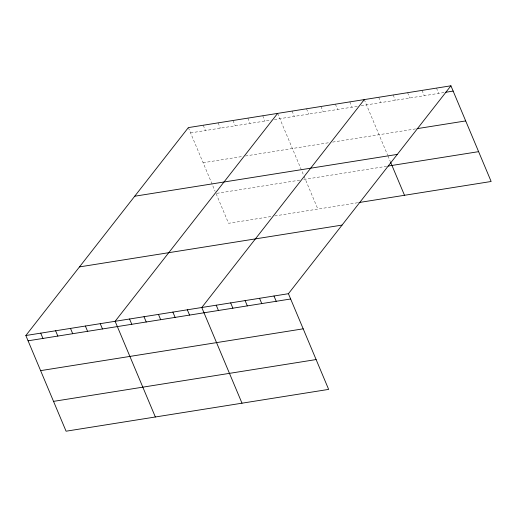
<?xml version="1.0" encoding="UTF-8"?>
<svg xmlns="http://www.w3.org/2000/svg" width="517" height="517" viewBox="0 0 517 517"><rect width="100%" height="100%" fill="white"/><g stroke="black" fill="none" stroke-linecap="round" stroke-linejoin="round"><path stroke-width="0.39" stroke-dasharray="2.58 1.94" d="M190.573 132.901L271.231 120.054M274.365 119.556L357.376 106.334M361.176 105.733L444.025 92.537M203.11 162.732L242.266 156.496M245.401 155.998L328.87 142.705M332.677 142.097L415.526 128.907M216.817 193.345L299.828 180.123M303.744 179.502L386.638 166.3M270.863 216.565L228.572 223.299L216.035 193.468M274.779 215.944L358.132 202.664M436.484 88.097L438.707 93.383M422.04 90.397L424.263 95.684M407.603 92.692L409.826 97.984M393.159 94.992L395.382 100.285M378.715 97.293L380.939 102.586M364.278 99.594L387.653 155.203M387.963 155.94L390.419 161.795M349.835 101.894L352.058 107.187M335.391 104.195L337.614 109.481M320.947 106.496L323.177 111.782M306.51 108.796L308.733 114.083M292.066 111.09L294.289 116.383M277.623 113.391L303.77 175.593M304.08 176.323L317.852 209.081M262.746 115.763L264.969 121.056M247.869 118.135L250.092 123.421M232.986 120.5L235.209 125.793M218.109 122.872L220.332 128.164M203.226 125.243L205.449 130.53M188.35 127.609L215.111 191.271"/><path stroke-width="0.78" d="M450.927 85.796L288.428 293.701L328.65 389.391L66.073 431.204L25.85 335.514L188.35 127.609L450.927 85.796L491.15 181.486L358.895 202.548M277.623 113.391L115.129 321.296L155.352 416.986M364.278 99.594L201.779 307.499L242.001 403.189M445.551 92.297L453.151 91.082M417.045 128.662L465.688 120.92M134.724 196.221L397.302 154.402M388.157 166.054L478.613 151.655M79.476 266.908L342.054 225.089M25.85 335.514L288.428 293.701M28.073 340.806L290.651 298.988M40.617 370.637L303.188 328.825M53.535 401.373L316.113 359.561M390.729 162.525L404.501 195.284M273.984 296.002L276.207 301.288M259.547 298.303L261.77 303.589M245.103 300.603L247.326 305.89M230.66 302.897L232.883 308.19M216.216 305.198L218.445 310.491M187.335 309.799L189.558 315.092M172.891 312.1L175.114 317.386M158.454 314.401L160.677 319.687M144.01 316.701L146.233 321.988M129.567 319.002L131.79 324.288M100.246 323.668L102.469 328.961M85.37 326.04L87.593 331.326M70.486 328.405L72.71 333.698M55.61 330.777L57.833 336.069M40.727 333.148L42.956 338.435"/></g></svg>
